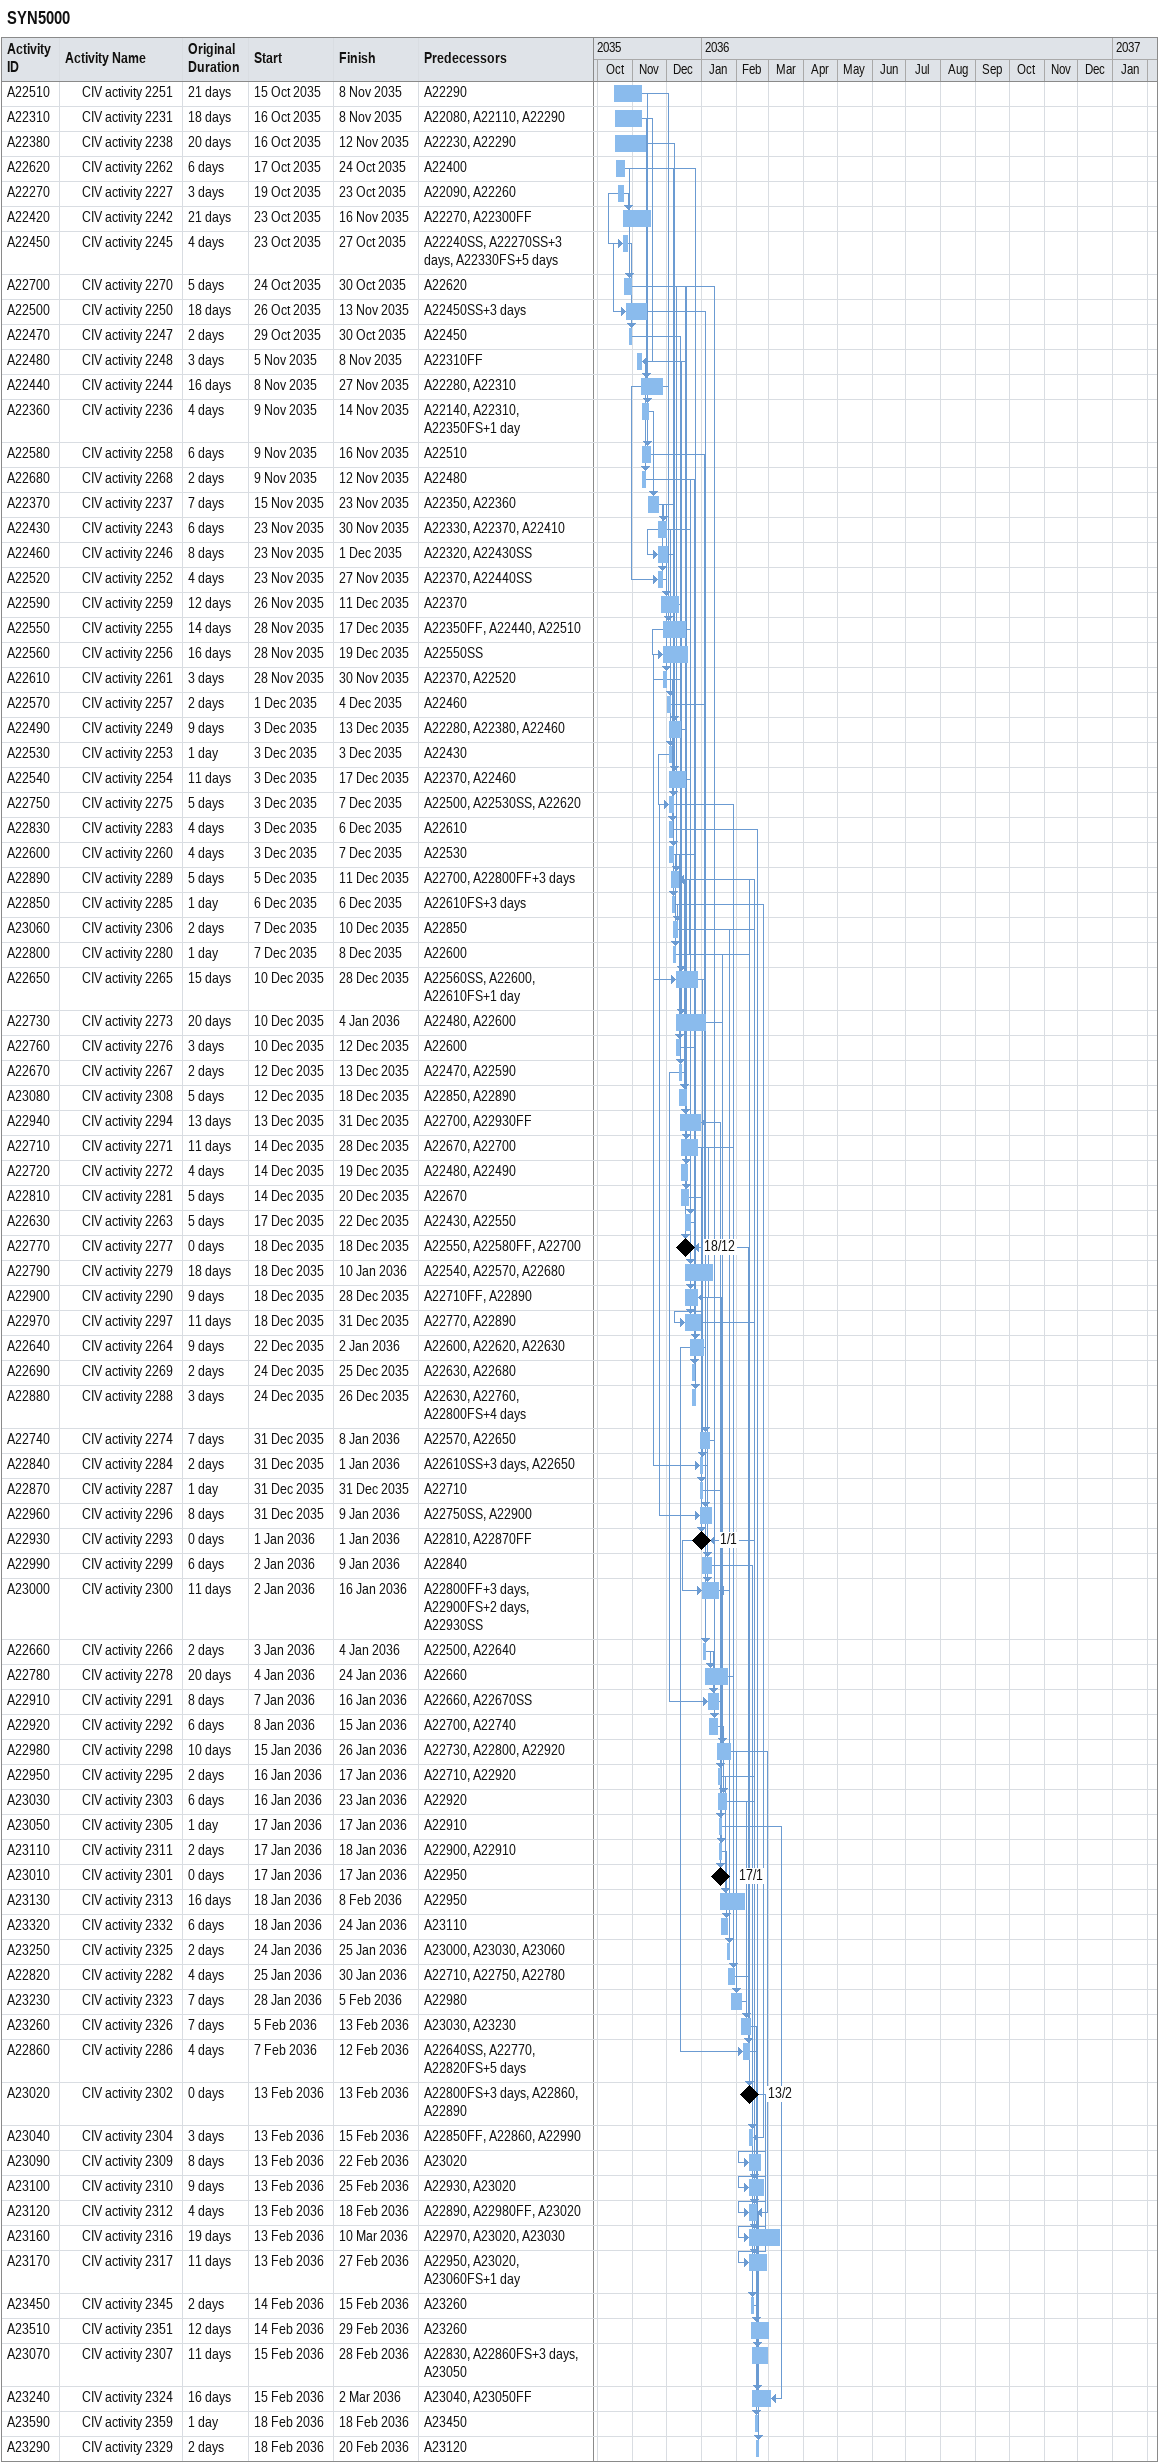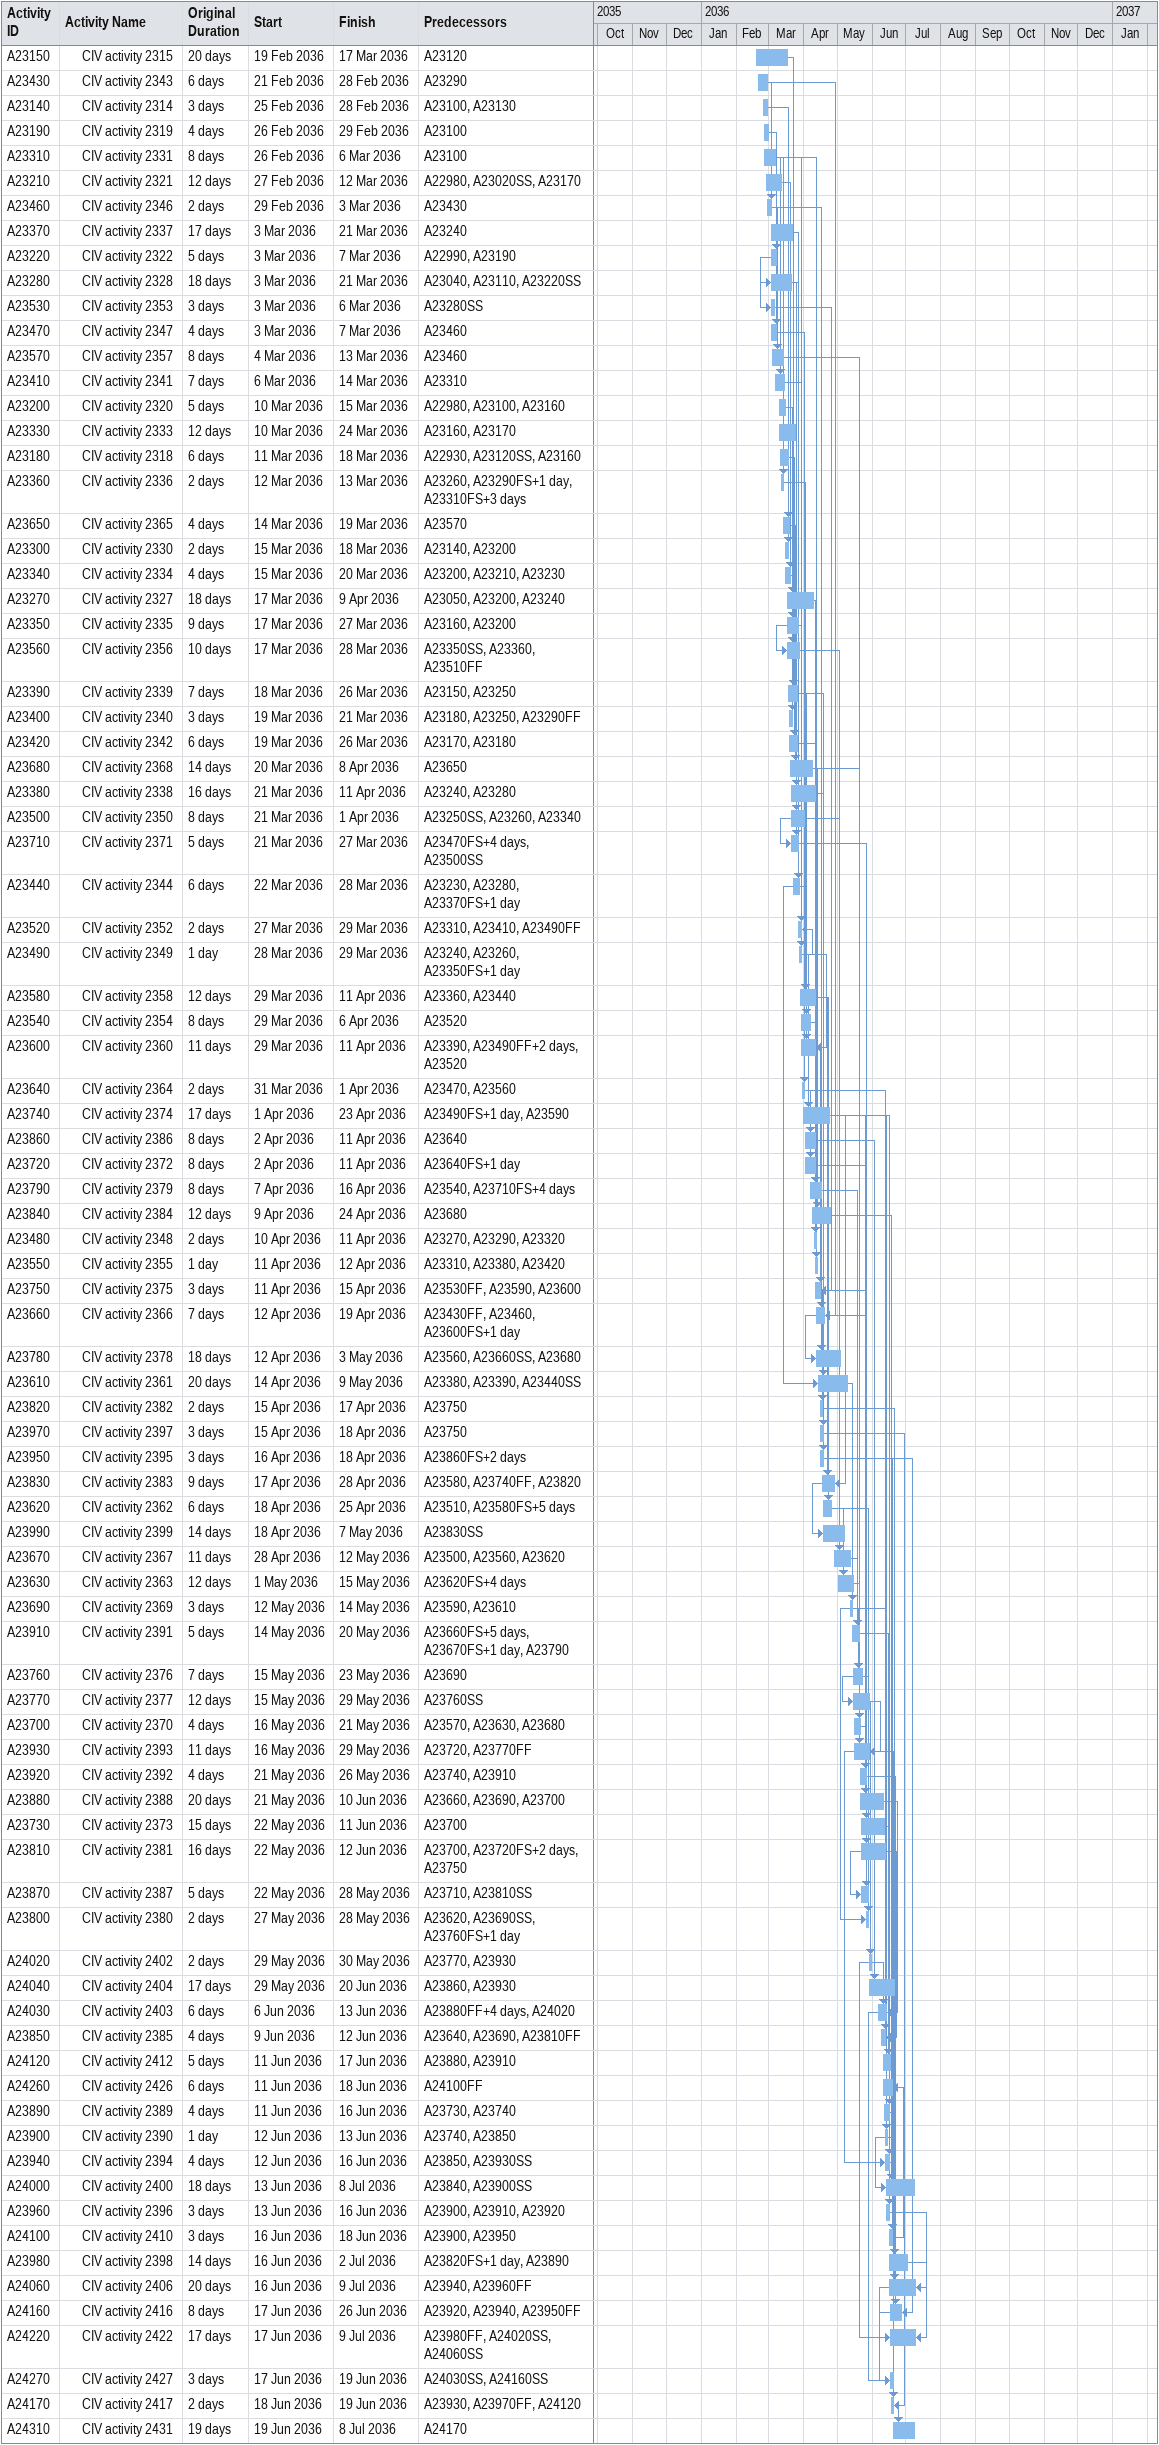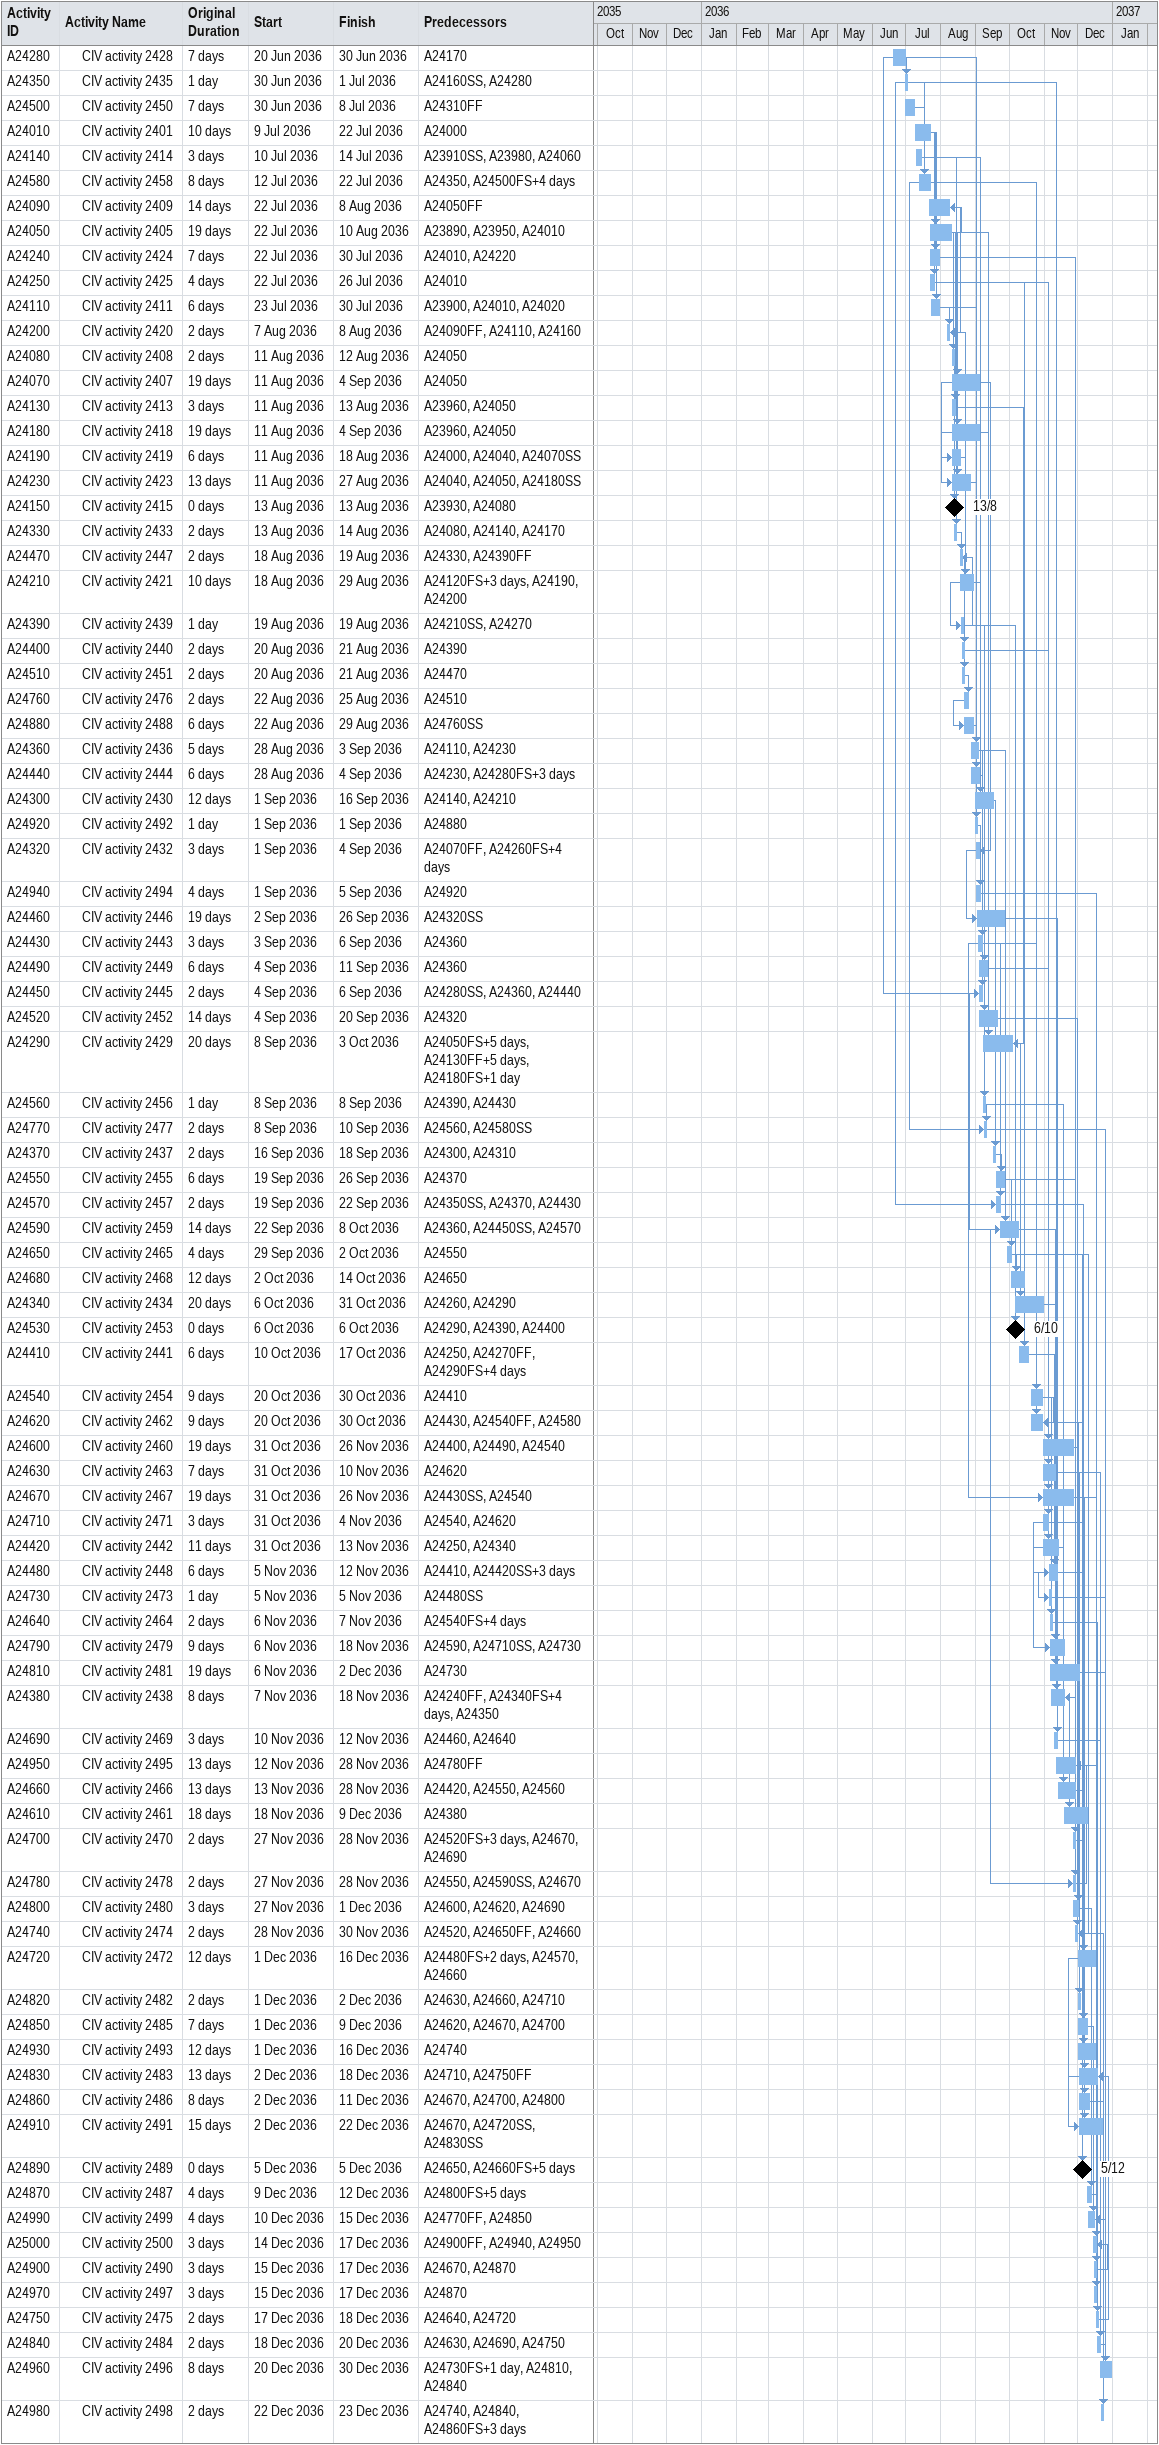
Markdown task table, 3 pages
SYN5000

| ID | Level | Task | Original duration | Start | Finish | Predecessors |
|---|---|---|---|---|---|---|
| A22510 | 2 | CIV activity 2251 | 21d | 2035-10-15 | 2035-11-08 | A22290 |
| A22310 | 2 | CIV activity 2231 | 18d | 2035-10-16 | 2035-11-08 | A22080, A22110, A22290 |
| A22380 | 2 | CIV activity 2238 | 20d | 2035-10-16 | 2035-11-12 | A22230, A22290 |
| A22620 | 2 | CIV activity 2262 | 6d | 2035-10-17 | 2035-10-24 | A22400 |
| A22270 | 2 | CIV activity 2227 | 3d | 2035-10-19 | 2035-10-23 | A22090, A22260 |
| A22420 | 2 | CIV activity 2242 | 21d | 2035-10-23 | 2035-11-16 | A22270, A22300FF |
| A22450 | 2 | CIV activity 2245 | 4d | 2035-10-23 | 2035-10-27 | A22240SS, A22270SS+3d, A22330FS+5d |
| A22700 | 2 | CIV activity 2270 | 5d | 2035-10-24 | 2035-10-30 | A22620 |
| A22500 | 2 | CIV activity 2250 | 18d | 2035-10-26 | 2035-11-13 | A22450SS+3d |
| A22470 | 2 | CIV activity 2247 | 2d | 2035-10-29 | 2035-10-30 | A22450 |
| A22480 | 2 | CIV activity 2248 | 3d | 2035-11-05 | 2035-11-08 | A22310FF |
| A22440 | 2 | CIV activity 2244 | 16d | 2035-11-08 | 2035-11-27 | A22280, A22310 |
| A22360 | 2 | CIV activity 2236 | 4d | 2035-11-09 | 2035-11-14 | A22140, A22310, A22350FS+1d |
| A22580 | 2 | CIV activity 2258 | 6d | 2035-11-09 | 2035-11-16 | A22510 |
| A22680 | 2 | CIV activity 2268 | 2d | 2035-11-09 | 2035-11-12 | A22480 |
| A22370 | 2 | CIV activity 2237 | 7d | 2035-11-15 | 2035-11-23 | A22350, A22360 |
| A22430 | 2 | CIV activity 2243 | 6d | 2035-11-23 | 2035-11-30 | A22330, A22370, A22410 |
| A22460 | 2 | CIV activity 2246 | 8d | 2035-11-23 | 2035-12-01 | A22320, A22430SS |
| A22520 | 2 | CIV activity 2252 | 4d | 2035-11-23 | 2035-11-27 | A22370, A22440SS |
| A22590 | 2 | CIV activity 2259 | 12d | 2035-11-26 | 2035-12-11 | A22370 |
| A22550 | 2 | CIV activity 2255 | 14d | 2035-11-28 | 2035-12-17 | A22350FF, A22440, A22510 |
| A22560 | 2 | CIV activity 2256 | 16d | 2035-11-28 | 2035-12-19 | A22550SS |
| A22610 | 2 | CIV activity 2261 | 3d | 2035-11-28 | 2035-11-30 | A22370, A22520 |
| A22570 | 2 | CIV activity 2257 | 2d | 2035-12-01 | 2035-12-04 | A22460 |
| A22490 | 2 | CIV activity 2249 | 9d | 2035-12-03 | 2035-12-13 | A22280, A22380, A22460 |
| A22530 | 2 | CIV activity 2253 | 1d | 2035-12-03 | 2035-12-03 | A22430 |
| A22540 | 2 | CIV activity 2254 | 11d | 2035-12-03 | 2035-12-17 | A22370, A22460 |
| A22750 | 2 | CIV activity 2275 | 5d | 2035-12-03 | 2035-12-07 | A22500, A22530SS, A22620 |
| A22830 | 2 | CIV activity 2283 | 4d | 2035-12-03 | 2035-12-06 | A22610 |
| A22600 | 2 | CIV activity 2260 | 4d | 2035-12-03 | 2035-12-07 | A22530 |
| A22890 | 2 | CIV activity 2289 | 5d | 2035-12-05 | 2035-12-11 | A22700, A22800FF+3d |
| A22850 | 2 | CIV activity 2285 | 1d | 2035-12-06 | 2035-12-06 | A22610FS+3d |
| A23060 | 2 | CIV activity 2306 | 2d | 2035-12-07 | 2035-12-10 | A22850 |
| A22800 | 2 | CIV activity 2280 | 1d | 2035-12-07 | 2035-12-08 | A22600 |
| A22650 | 2 | CIV activity 2265 | 15d | 2035-12-10 | 2035-12-28 | A22560SS, A22600, A22610FS+1d |
| A22730 | 2 | CIV activity 2273 | 20d | 2035-12-10 | 2036-01-04 | A22480, A22600 |
| A22760 | 2 | CIV activity 2276 | 3d | 2035-12-10 | 2035-12-12 | A22600 |
| A22670 | 2 | CIV activity 2267 | 2d | 2035-12-12 | 2035-12-13 | A22470, A22590 |
| A23080 | 2 | CIV activity 2308 | 5d | 2035-12-12 | 2035-12-18 | A22850, A22890 |
| A22940 | 2 | CIV activity 2294 | 13d | 2035-12-13 | 2035-12-31 | A22700, A22930FF |
| A22710 | 2 | CIV activity 2271 | 11d | 2035-12-14 | 2035-12-28 | A22670, A22700 |
| A22720 | 2 | CIV activity 2272 | 4d | 2035-12-14 | 2035-12-19 | A22480, A22490 |
| A22810 | 2 | CIV activity 2281 | 5d | 2035-12-14 | 2035-12-20 | A22670 |
| A22630 | 2 | CIV activity 2263 | 5d | 2035-12-17 | 2035-12-22 | A22430, A22550 |
| A22770 | 2 | CIV activity 2277 | 0d | 2035-12-18 | 2035-12-18 | A22550, A22580FF, A22700 |
| A22790 | 2 | CIV activity 2279 | 18d | 2035-12-18 | 2036-01-10 | A22540, A22570, A22680 |
| A22900 | 2 | CIV activity 2290 | 9d | 2035-12-18 | 2035-12-28 | A22710FF, A22890 |
| A22970 | 2 | CIV activity 2297 | 11d | 2035-12-18 | 2035-12-31 | A22770, A22890 |
| A22640 | 2 | CIV activity 2264 | 9d | 2035-12-22 | 2036-01-02 | A22600, A22620, A22630 |
| A22690 | 2 | CIV activity 2269 | 2d | 2035-12-24 | 2035-12-25 | A22630, A22680 |
| A22880 | 2 | CIV activity 2288 | 3d | 2035-12-24 | 2035-12-26 | A22630, A22760, A22800FS+4d |
| A22740 | 2 | CIV activity 2274 | 7d | 2035-12-31 | 2036-01-08 | A22570, A22650 |
| A22840 | 2 | CIV activity 2284 | 2d | 2035-12-31 | 2036-01-01 | A22610SS+3d, A22650 |
| A22870 | 2 | CIV activity 2287 | 1d | 2035-12-31 | 2035-12-31 | A22710 |
| A22960 | 2 | CIV activity 2296 | 8d | 2035-12-31 | 2036-01-09 | A22750SS, A22900 |
| A22930 | 2 | CIV activity 2293 | 0d | 2036-01-01 | 2036-01-01 | A22810, A22870FF |
| A22990 | 2 | CIV activity 2299 | 6d | 2036-01-02 | 2036-01-09 | A22840 |
| A23000 | 2 | CIV activity 2300 | 11d | 2036-01-02 | 2036-01-16 | A22800FF+3d, A22900FS+2d, A22930SS |
| A22660 | 2 | CIV activity 2266 | 2d | 2036-01-03 | 2036-01-04 | A22500, A22640 |
| A22780 | 2 | CIV activity 2278 | 20d | 2036-01-04 | 2036-01-24 | A22660 |
| A22910 | 2 | CIV activity 2291 | 8d | 2036-01-07 | 2036-01-16 | A22660, A22670SS |
| A22920 | 2 | CIV activity 2292 | 6d | 2036-01-08 | 2036-01-15 | A22700, A22740 |
| A22980 | 2 | CIV activity 2298 | 10d | 2036-01-15 | 2036-01-26 | A22730, A22800, A22920 |
| A22950 | 2 | CIV activity 2295 | 2d | 2036-01-16 | 2036-01-17 | A22710, A22920 |
| A23030 | 2 | CIV activity 2303 | 6d | 2036-01-16 | 2036-01-23 | A22920 |
| A23050 | 2 | CIV activity 2305 | 1d | 2036-01-17 | 2036-01-17 | A22910 |
| A23110 | 2 | CIV activity 2311 | 2d | 2036-01-17 | 2036-01-18 | A22900, A22910 |
| A23010 | 2 | CIV activity 2301 | 0d | 2036-01-17 | 2036-01-17 | A22950 |
| A23130 | 2 | CIV activity 2313 | 16d | 2036-01-18 | 2036-02-08 | A22950 |
| A23320 | 2 | CIV activity 2332 | 6d | 2036-01-18 | 2036-01-24 | A23110 |
| A23250 | 2 | CIV activity 2325 | 2d | 2036-01-24 | 2036-01-25 | A23000, A23030, A23060 |
| A22820 | 2 | CIV activity 2282 | 4d | 2036-01-25 | 2036-01-30 | A22710, A22750, A22780 |
| A23230 | 2 | CIV activity 2323 | 7d | 2036-01-28 | 2036-02-05 | A22980 |
| A23260 | 2 | CIV activity 2326 | 7d | 2036-02-05 | 2036-02-13 | A23030, A23230 |
| A22860 | 2 | CIV activity 2286 | 4d | 2036-02-07 | 2036-02-12 | A22640SS, A22770, A22820FS+5d |
| A23020 | 2 | CIV activity 2302 | 0d | 2036-02-13 | 2036-02-13 | A22800FS+3d, A22860, A22890 |
| A23040 | 2 | CIV activity 2304 | 3d | 2036-02-13 | 2036-02-15 | A22850FF, A22860, A22990 |
| A23090 | 2 | CIV activity 2309 | 8d | 2036-02-13 | 2036-02-22 | A23020 |
| A23100 | 2 | CIV activity 2310 | 9d | 2036-02-13 | 2036-02-25 | A22930, A23020 |
| A23120 | 2 | CIV activity 2312 | 4d | 2036-02-13 | 2036-02-18 | A22890, A22980FF, A23020 |
| A23160 | 2 | CIV activity 2316 | 19d | 2036-02-13 | 2036-03-10 | A22970, A23020, A23030 |
| A23170 | 2 | CIV activity 2317 | 11d | 2036-02-13 | 2036-02-27 | A22950, A23020, A23060FS+1d |
| A23450 | 2 | CIV activity 2345 | 2d | 2036-02-14 | 2036-02-15 | A23260 |
| A23510 | 2 | CIV activity 2351 | 12d | 2036-02-14 | 2036-02-29 | A23260 |
| A23070 | 2 | CIV activity 2307 | 11d | 2036-02-15 | 2036-02-28 | A22830, A22860FS+3d, A23050 |
| A23240 | 2 | CIV activity 2324 | 16d | 2036-02-15 | 2036-03-02 | A23040, A23050FF |
| A23590 | 2 | CIV activity 2359 | 1d | 2036-02-18 | 2036-02-18 | A23450 |
| A23290 | 2 | CIV activity 2329 | 2d | 2036-02-18 | 2036-02-20 | A23120 |
| A23150 | 2 | CIV activity 2315 | 20d | 2036-02-19 | 2036-03-17 | A23120 |
| A23430 | 2 | CIV activity 2343 | 6d | 2036-02-21 | 2036-02-28 | A23290 |
| A23140 | 2 | CIV activity 2314 | 3d | 2036-02-25 | 2036-02-28 | A23100, A23130 |
| A23190 | 2 | CIV activity 2319 | 4d | 2036-02-26 | 2036-02-29 | A23100 |
| A23310 | 2 | CIV activity 2331 | 8d | 2036-02-26 | 2036-03-06 | A23100 |
| A23210 | 2 | CIV activity 2321 | 12d | 2036-02-27 | 2036-03-12 | A22980, A23020SS, A23170 |
| A23460 | 2 | CIV activity 2346 | 2d | 2036-02-29 | 2036-03-03 | A23430 |
| A23370 | 2 | CIV activity 2337 | 17d | 2036-03-03 | 2036-03-21 | A23240 |
| A23220 | 2 | CIV activity 2322 | 5d | 2036-03-03 | 2036-03-07 | A22990, A23190 |
| A23280 | 2 | CIV activity 2328 | 18d | 2036-03-03 | 2036-03-21 | A23040, A23110, A23220SS |
| A23530 | 2 | CIV activity 2353 | 3d | 2036-03-03 | 2036-03-06 | A23280SS |
| A23470 | 2 | CIV activity 2347 | 4d | 2036-03-03 | 2036-03-07 | A23460 |
| A23570 | 2 | CIV activity 2357 | 8d | 2036-03-04 | 2036-03-13 | A23460 |
| A23410 | 2 | CIV activity 2341 | 7d | 2036-03-06 | 2036-03-14 | A23310 |
| A23200 | 2 | CIV activity 2320 | 5d | 2036-03-10 | 2036-03-15 | A22980, A23100, A23160 |
| A23330 | 2 | CIV activity 2333 | 12d | 2036-03-10 | 2036-03-24 | A23160, A23170 |
| A23180 | 2 | CIV activity 2318 | 6d | 2036-03-11 | 2036-03-18 | A22930, A23120SS, A23160 |
| A23360 | 2 | CIV activity 2336 | 2d | 2036-03-12 | 2036-03-13 | A23260, A23290FS+1d, A23310FS+3d |
| A23650 | 2 | CIV activity 2365 | 4d | 2036-03-14 | 2036-03-19 | A23570 |
| A23300 | 2 | CIV activity 2330 | 2d | 2036-03-15 | 2036-03-18 | A23140, A23200 |
| A23340 | 2 | CIV activity 2334 | 4d | 2036-03-15 | 2036-03-20 | A23200, A23210, A23230 |
| A23270 | 2 | CIV activity 2327 | 18d | 2036-03-17 | 2036-04-09 | A23050, A23200, A23240 |
| A23350 | 2 | CIV activity 2335 | 9d | 2036-03-17 | 2036-03-27 | A23160, A23200 |
| A23560 | 2 | CIV activity 2356 | 10d | 2036-03-17 | 2036-03-28 | A23350SS, A23360, A23510FF |
| A23390 | 2 | CIV activity 2339 | 7d | 2036-03-18 | 2036-03-26 | A23150, A23250 |
| A23400 | 2 | CIV activity 2340 | 3d | 2036-03-19 | 2036-03-21 | A23180, A23250, A23290FF |
| A23420 | 2 | CIV activity 2342 | 6d | 2036-03-19 | 2036-03-26 | A23170, A23180 |
| A23680 | 2 | CIV activity 2368 | 14d | 2036-03-20 | 2036-04-08 | A23650 |
| A23380 | 2 | CIV activity 2338 | 16d | 2036-03-21 | 2036-04-11 | A23240, A23280 |
| A23500 | 2 | CIV activity 2350 | 8d | 2036-03-21 | 2036-04-01 | A23250SS, A23260, A23340 |
| A23710 | 2 | CIV activity 2371 | 5d | 2036-03-21 | 2036-03-27 | A23470FS+4d, A23500SS |
| A23440 | 2 | CIV activity 2344 | 6d | 2036-03-22 | 2036-03-28 | A23230, A23280, A23370FS+1d |
| A23520 | 2 | CIV activity 2352 | 2d | 2036-03-27 | 2036-03-29 | A23310, A23410, A23490FF |
| A23490 | 2 | CIV activity 2349 | 1d | 2036-03-28 | 2036-03-29 | A23240, A23260, A23350FS+1d |
| A23580 | 2 | CIV activity 2358 | 12d | 2036-03-29 | 2036-04-11 | A23360, A23440 |
| A23540 | 2 | CIV activity 2354 | 8d | 2036-03-29 | 2036-04-06 | A23520 |
| A23600 | 2 | CIV activity 2360 | 11d | 2036-03-29 | 2036-04-11 | A23390, A23490FF+2d, A23520 |
| A23640 | 2 | CIV activity 2364 | 2d | 2036-03-31 | 2036-04-01 | A23470, A23560 |
| A23740 | 2 | CIV activity 2374 | 17d | 2036-04-01 | 2036-04-23 | A23490FS+1d, A23590 |
| A23860 | 2 | CIV activity 2386 | 8d | 2036-04-02 | 2036-04-11 | A23640 |
| A23720 | 2 | CIV activity 2372 | 8d | 2036-04-02 | 2036-04-11 | A23640FS+1d |
| A23790 | 2 | CIV activity 2379 | 8d | 2036-04-07 | 2036-04-16 | A23540, A23710FS+4d |
| A23840 | 2 | CIV activity 2384 | 12d | 2036-04-09 | 2036-04-24 | A23680 |
| A23480 | 2 | CIV activity 2348 | 2d | 2036-04-10 | 2036-04-11 | A23270, A23290, A23320 |
| A23550 | 2 | CIV activity 2355 | 1d | 2036-04-11 | 2036-04-12 | A23310, A23380, A23420 |
| A23750 | 2 | CIV activity 2375 | 3d | 2036-04-11 | 2036-04-15 | A23530FF, A23590, A23600 |
| A23660 | 2 | CIV activity 2366 | 7d | 2036-04-12 | 2036-04-19 | A23430FF, A23460, A23600FS+1d |
| A23780 | 2 | CIV activity 2378 | 18d | 2036-04-12 | 2036-05-03 | A23560, A23660SS, A23680 |
| A23610 | 2 | CIV activity 2361 | 20d | 2036-04-14 | 2036-05-09 | A23380, A23390, A23440SS |
| A23820 | 2 | CIV activity 2382 | 2d | 2036-04-15 | 2036-04-17 | A23750 |
| A23970 | 2 | CIV activity 2397 | 3d | 2036-04-15 | 2036-04-18 | A23750 |
| A23950 | 2 | CIV activity 2395 | 3d | 2036-04-16 | 2036-04-18 | A23860FS+2d |
| A23830 | 2 | CIV activity 2383 | 9d | 2036-04-17 | 2036-04-28 | A23580, A23740FF, A23820 |
| A23620 | 2 | CIV activity 2362 | 6d | 2036-04-18 | 2036-04-25 | A23510, A23580FS+5d |
| A23990 | 2 | CIV activity 2399 | 14d | 2036-04-18 | 2036-05-07 | A23830SS |
| A23670 | 2 | CIV activity 2367 | 11d | 2036-04-28 | 2036-05-12 | A23500, A23560, A23620 |
| A23630 | 2 | CIV activity 2363 | 12d | 2036-05-01 | 2036-05-15 | A23620FS+4d |
| A23690 | 2 | CIV activity 2369 | 3d | 2036-05-12 | 2036-05-14 | A23590, A23610 |
| A23910 | 2 | CIV activity 2391 | 5d | 2036-05-14 | 2036-05-20 | A23660FS+5d, A23670FS+1d, A23790 |
| A23760 | 2 | CIV activity 2376 | 7d | 2036-05-15 | 2036-05-23 | A23690 |
| A23770 | 2 | CIV activity 2377 | 12d | 2036-05-15 | 2036-05-29 | A23760SS |
| A23700 | 2 | CIV activity 2370 | 4d | 2036-05-16 | 2036-05-21 | A23570, A23630, A23680 |
| A23930 | 2 | CIV activity 2393 | 11d | 2036-05-16 | 2036-05-29 | A23720, A23770FF |
| A23920 | 2 | CIV activity 2392 | 4d | 2036-05-21 | 2036-05-26 | A23740, A23910 |
| A23880 | 2 | CIV activity 2388 | 20d | 2036-05-21 | 2036-06-10 | A23660, A23690, A23700 |
| A23730 | 2 | CIV activity 2373 | 15d | 2036-05-22 | 2036-06-11 | A23700 |
| A23810 | 2 | CIV activity 2381 | 16d | 2036-05-22 | 2036-06-12 | A23700, A23720FS+2d, A23750 |
| A23870 | 2 | CIV activity 2387 | 5d | 2036-05-22 | 2036-05-28 | A23710, A23810SS |
| A23800 | 2 | CIV activity 2380 | 2d | 2036-05-27 | 2036-05-28 | A23620, A23690SS, A23760FS+1d |
| A24020 | 2 | CIV activity 2402 | 2d | 2036-05-29 | 2036-05-30 | A23770, A23930 |
| A24040 | 2 | CIV activity 2404 | 17d | 2036-05-29 | 2036-06-20 | A23860, A23930 |
| A24030 | 2 | CIV activity 2403 | 6d | 2036-06-06 | 2036-06-13 | A23880FF+4d, A24020 |
| A23850 | 2 | CIV activity 2385 | 4d | 2036-06-09 | 2036-06-12 | A23640, A23690, A23810FF |
| A24120 | 2 | CIV activity 2412 | 5d | 2036-06-11 | 2036-06-17 | A23880, A23910 |
| A24260 | 2 | CIV activity 2426 | 6d | 2036-06-11 | 2036-06-18 | A24100FF |
| A23890 | 2 | CIV activity 2389 | 4d | 2036-06-11 | 2036-06-16 | A23730, A23740 |
| A23900 | 2 | CIV activity 2390 | 1d | 2036-06-12 | 2036-06-13 | A23740, A23850 |
| A23940 | 2 | CIV activity 2394 | 4d | 2036-06-12 | 2036-06-16 | A23850, A23930SS |
| A24000 | 2 | CIV activity 2400 | 18d | 2036-06-13 | 2036-07-08 | A23840, A23900SS |
| A23960 | 2 | CIV activity 2396 | 3d | 2036-06-13 | 2036-06-16 | A23900, A23910, A23920 |
| A24100 | 2 | CIV activity 2410 | 3d | 2036-06-16 | 2036-06-18 | A23900, A23950 |
| A23980 | 2 | CIV activity 2398 | 14d | 2036-06-16 | 2036-07-02 | A23820FS+1d, A23890 |
| A24060 | 2 | CIV activity 2406 | 20d | 2036-06-16 | 2036-07-09 | A23940, A23960FF |
| A24160 | 2 | CIV activity 2416 | 8d | 2036-06-17 | 2036-06-26 | A23920, A23940, A23950FF |
| A24220 | 2 | CIV activity 2422 | 17d | 2036-06-17 | 2036-07-09 | A23980FF, A24020SS, A24060SS |
| A24270 | 2 | CIV activity 2427 | 3d | 2036-06-17 | 2036-06-19 | A24030SS, A24160SS |
| A24170 | 2 | CIV activity 2417 | 2d | 2036-06-18 | 2036-06-19 | A23930, A23970FF, A24120 |
| A24310 | 2 | CIV activity 2431 | 19d | 2036-06-19 | 2036-07-08 | A24170 |
| A24280 | 2 | CIV activity 2428 | 7d | 2036-06-20 | 2036-06-30 | A24170 |
| A24350 | 2 | CIV activity 2435 | 1d | 2036-06-30 | 2036-07-01 | A24160SS, A24280 |
| A24500 | 2 | CIV activity 2450 | 7d | 2036-06-30 | 2036-07-08 | A24310FF |
| A24010 | 2 | CIV activity 2401 | 10d | 2036-07-09 | 2036-07-22 | A24000 |
| A24140 | 2 | CIV activity 2414 | 3d | 2036-07-10 | 2036-07-14 | A23910SS, A23980, A24060 |
| A24580 | 2 | CIV activity 2458 | 8d | 2036-07-12 | 2036-07-22 | A24350, A24500FS+4d |
| A24090 | 2 | CIV activity 2409 | 14d | 2036-07-22 | 2036-08-08 | A24050FF |
| A24050 | 2 | CIV activity 2405 | 19d | 2036-07-22 | 2036-08-10 | A23890, A23950, A24010 |
| A24240 | 2 | CIV activity 2424 | 7d | 2036-07-22 | 2036-07-30 | A24010, A24220 |
| A24250 | 2 | CIV activity 2425 | 4d | 2036-07-22 | 2036-07-26 | A24010 |
| A24110 | 2 | CIV activity 2411 | 6d | 2036-07-23 | 2036-07-30 | A23900, A24010, A24020 |
| A24200 | 2 | CIV activity 2420 | 2d | 2036-08-07 | 2036-08-08 | A24090FF, A24110, A24160 |
| A24080 | 2 | CIV activity 2408 | 2d | 2036-08-11 | 2036-08-12 | A24050 |
| A24070 | 2 | CIV activity 2407 | 19d | 2036-08-11 | 2036-09-04 | A24050 |
| A24130 | 2 | CIV activity 2413 | 3d | 2036-08-11 | 2036-08-13 | A23960, A24050 |
| A24180 | 2 | CIV activity 2418 | 19d | 2036-08-11 | 2036-09-04 | A23960, A24050 |
| A24190 | 2 | CIV activity 2419 | 6d | 2036-08-11 | 2036-08-18 | A24000, A24040, A24070SS |
| A24230 | 2 | CIV activity 2423 | 13d | 2036-08-11 | 2036-08-27 | A24040, A24050, A24180SS |
| A24150 | 2 | CIV activity 2415 | 0d | 2036-08-13 | 2036-08-13 | A23930, A24080 |
| A24330 | 2 | CIV activity 2433 | 2d | 2036-08-13 | 2036-08-14 | A24080, A24140, A24170 |
| A24470 | 2 | CIV activity 2447 | 2d | 2036-08-18 | 2036-08-19 | A24330, A24390FF |
| A24210 | 2 | CIV activity 2421 | 10d | 2036-08-18 | 2036-08-29 | A24120FS+3d, A24190, A24200 |
| A24390 | 2 | CIV activity 2439 | 1d | 2036-08-19 | 2036-08-19 | A24210SS, A24270 |
| A24400 | 2 | CIV activity 2440 | 2d | 2036-08-20 | 2036-08-21 | A24390 |
| A24510 | 2 | CIV activity 2451 | 2d | 2036-08-20 | 2036-08-21 | A24470 |
| A24760 | 2 | CIV activity 2476 | 2d | 2036-08-22 | 2036-08-25 | A24510 |
| A24880 | 2 | CIV activity 2488 | 6d | 2036-08-22 | 2036-08-29 | A24760SS |
| A24360 | 2 | CIV activity 2436 | 5d | 2036-08-28 | 2036-09-03 | A24110, A24230 |
| A24440 | 2 | CIV activity 2444 | 6d | 2036-08-28 | 2036-09-04 | A24230, A24280FS+3d |
| A24300 | 2 | CIV activity 2430 | 12d | 2036-09-01 | 2036-09-16 | A24140, A24210 |
| A24920 | 2 | CIV activity 2492 | 1d | 2036-09-01 | 2036-09-01 | A24880 |
| A24320 | 2 | CIV activity 2432 | 3d | 2036-09-01 | 2036-09-04 | A24070FF, A24260FS+4d |
| A24940 | 2 | CIV activity 2494 | 4d | 2036-09-01 | 2036-09-05 | A24920 |
| A24460 | 2 | CIV activity 2446 | 19d | 2036-09-02 | 2036-09-26 | A24320SS |
| A24430 | 2 | CIV activity 2443 | 3d | 2036-09-03 | 2036-09-06 | A24360 |
| A24490 | 2 | CIV activity 2449 | 6d | 2036-09-04 | 2036-09-11 | A24360 |
| A24450 | 2 | CIV activity 2445 | 2d | 2036-09-04 | 2036-09-06 | A24280SS, A24360, A24440 |
| A24520 | 2 | CIV activity 2452 | 14d | 2036-09-04 | 2036-09-20 | A24320 |
| A24290 | 2 | CIV activity 2429 | 20d | 2036-09-08 | 2036-10-03 | A24050FS+5d, A24130FF+5d, A24180FS+1d |
| A24560 | 2 | CIV activity 2456 | 1d | 2036-09-08 | 2036-09-08 | A24390, A24430 |
| A24770 | 2 | CIV activity 2477 | 2d | 2036-09-08 | 2036-09-10 | A24560, A24580SS |
| A24370 | 2 | CIV activity 2437 | 2d | 2036-09-16 | 2036-09-18 | A24300, A24310 |
| A24550 | 2 | CIV activity 2455 | 6d | 2036-09-19 | 2036-09-26 | A24370 |
| A24570 | 2 | CIV activity 2457 | 2d | 2036-09-19 | 2036-09-22 | A24350SS, A24370, A24430 |
| A24590 | 2 | CIV activity 2459 | 14d | 2036-09-22 | 2036-10-08 | A24360, A24450SS, A24570 |
| A24650 | 2 | CIV activity 2465 | 4d | 2036-09-29 | 2036-10-02 | A24550 |
| A24680 | 2 | CIV activity 2468 | 12d | 2036-10-02 | 2036-10-14 | A24650 |
| A24340 | 2 | CIV activity 2434 | 20d | 2036-10-06 | 2036-10-31 | A24260, A24290 |
| A24530 | 2 | CIV activity 2453 | 0d | 2036-10-06 | 2036-10-06 | A24290, A24390, A24400 |
| A24410 | 2 | CIV activity 2441 | 6d | 2036-10-10 | 2036-10-17 | A24250, A24270FF, A24290FS+4d |
| A24540 | 2 | CIV activity 2454 | 9d | 2036-10-20 | 2036-10-30 | A24410 |
| A24620 | 2 | CIV activity 2462 | 9d | 2036-10-20 | 2036-10-30 | A24430, A24540FF, A24580 |
| A24600 | 2 | CIV activity 2460 | 19d | 2036-10-31 | 2036-11-26 | A24400, A24490, A24540 |
| A24630 | 2 | CIV activity 2463 | 7d | 2036-10-31 | 2036-11-10 | A24620 |
| A24670 | 2 | CIV activity 2467 | 19d | 2036-10-31 | 2036-11-26 | A24430SS, A24540 |
| A24710 | 2 | CIV activity 2471 | 3d | 2036-10-31 | 2036-11-04 | A24540, A24620 |
| A24420 | 2 | CIV activity 2442 | 11d | 2036-10-31 | 2036-11-13 | A24250, A24340 |
| A24480 | 2 | CIV activity 2448 | 6d | 2036-11-05 | 2036-11-12 | A24410, A24420SS+3d |
| A24730 | 2 | CIV activity 2473 | 1d | 2036-11-05 | 2036-11-05 | A24480SS |
| A24640 | 2 | CIV activity 2464 | 2d | 2036-11-06 | 2036-11-07 | A24540FS+4d |
| A24790 | 2 | CIV activity 2479 | 9d | 2036-11-06 | 2036-11-18 | A24590, A24710SS, A24730 |
| A24810 | 2 | CIV activity 2481 | 19d | 2036-11-06 | 2036-12-02 | A24730 |
| A24380 | 2 | CIV activity 2438 | 8d | 2036-11-07 | 2036-11-18 | A24240FF, A24340FS+4d, A24350 |
| A24690 | 2 | CIV activity 2469 | 3d | 2036-11-10 | 2036-11-12 | A24460, A24640 |
| A24950 | 2 | CIV activity 2495 | 13d | 2036-11-12 | 2036-11-28 | A24780FF |
| A24660 | 2 | CIV activity 2466 | 13d | 2036-11-13 | 2036-11-28 | A24420, A24550, A24560 |
| A24610 | 2 | CIV activity 2461 | 18d | 2036-11-18 | 2036-12-09 | A24380 |
| A24700 | 2 | CIV activity 2470 | 2d | 2036-11-27 | 2036-11-28 | A24520FS+3d, A24670, A24690 |
| A24780 | 2 | CIV activity 2478 | 2d | 2036-11-27 | 2036-11-28 | A24550, A24590SS, A24670 |
| A24800 | 2 | CIV activity 2480 | 3d | 2036-11-27 | 2036-12-01 | A24600, A24620, A24690 |
| A24740 | 2 | CIV activity 2474 | 2d | 2036-11-28 | 2036-11-30 | A24520, A24650FF, A24660 |
| A24720 | 2 | CIV activity 2472 | 12d | 2036-12-01 | 2036-12-16 | A24480FS+2d, A24570, A24660 |
| A24820 | 2 | CIV activity 2482 | 2d | 2036-12-01 | 2036-12-02 | A24630, A24660, A24710 |
| A24850 | 2 | CIV activity 2485 | 7d | 2036-12-01 | 2036-12-09 | A24620, A24670, A24700 |
| A24930 | 2 | CIV activity 2493 | 12d | 2036-12-01 | 2036-12-16 | A24740 |
| A24830 | 2 | CIV activity 2483 | 13d | 2036-12-02 | 2036-12-18 | A24710, A24750FF |
| A24860 | 2 | CIV activity 2486 | 8d | 2036-12-02 | 2036-12-11 | A24670, A24700, A24800 |
| A24910 | 2 | CIV activity 2491 | 15d | 2036-12-02 | 2036-12-22 | A24670, A24720SS, A24830SS |
| A24890 | 2 | CIV activity 2489 | 0d | 2036-12-05 | 2036-12-05 | A24650, A24660FS+5d |
| A24870 | 2 | CIV activity 2487 | 4d | 2036-12-09 | 2036-12-12 | A24800FS+5d |
| A24990 | 2 | CIV activity 2499 | 4d | 2036-12-10 | 2036-12-15 | A24770FF, A24850 |
| A25000 | 2 | CIV activity 2500 | 3d | 2036-12-14 | 2036-12-17 | A24900FF, A24940, A24950 |
| A24900 | 2 | CIV activity 2490 | 3d | 2036-12-15 | 2036-12-17 | A24670, A24870 |
| A24970 | 2 | CIV activity 2497 | 3d | 2036-12-15 | 2036-12-17 | A24870 |
| A24750 | 2 | CIV activity 2475 | 2d | 2036-12-17 | 2036-12-18 | A24640, A24720 |
| A24840 | 2 | CIV activity 2484 | 2d | 2036-12-18 | 2036-12-20 | A24630, A24690, A24750 |
| A24960 | 2 | CIV activity 2496 | 8d | 2036-12-20 | 2036-12-30 | A24730FS+1d, A24810, A24840 |
| A24980 | 2 | CIV activity 2498 | 2d | 2036-12-22 | 2036-12-23 | A24740, A24840, A24860FS+3d |
